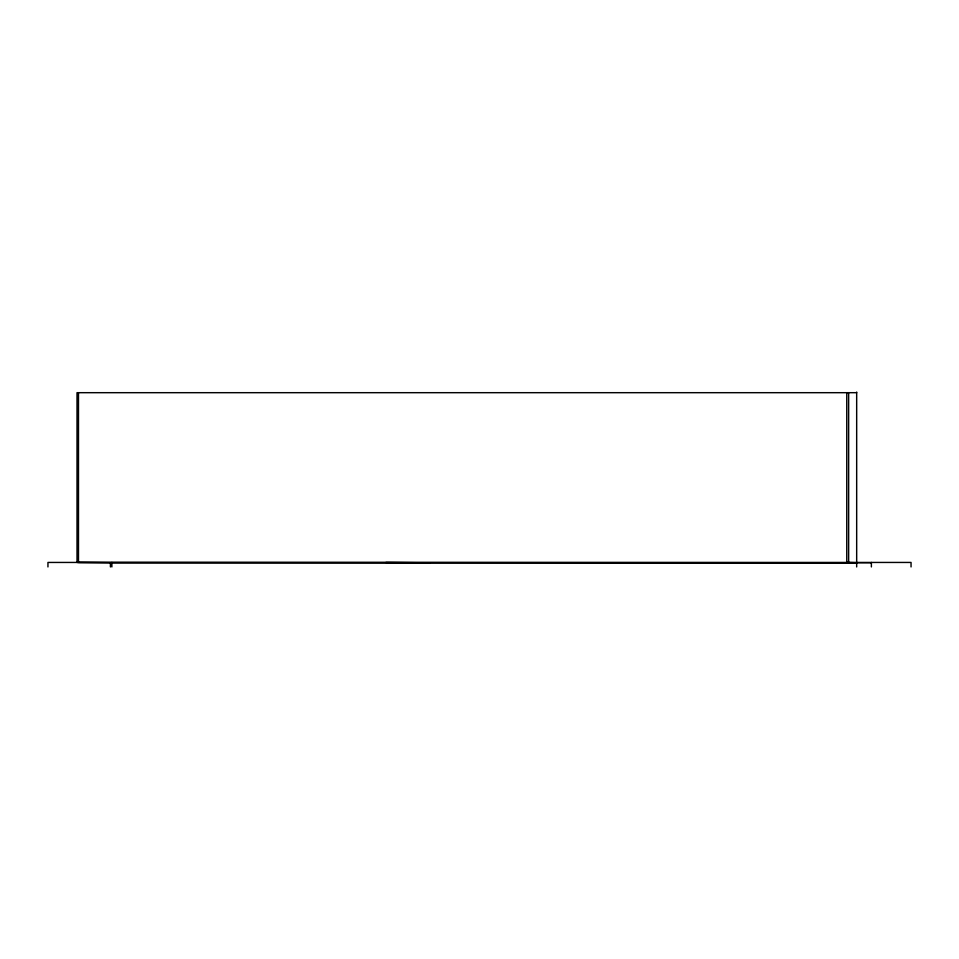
<?xml version="1.0" encoding="UTF-8"?>
<svg xmlns="http://www.w3.org/2000/svg" width="959" height="959" viewBox="0 0 959 959"><rect width="100%" height="100%" fill="white"/><g stroke="black" fill="none" stroke-linecap="round" stroke-linejoin="round"><path stroke-width="1.44" d="M856.675 392.687L77.02 392.687L77.02 562.442L111.879 562.753M871.383 562.753L110.417 562.753L110.417 566.937M385.89 562.453L429.596 562.825M911.05 566.937L911.05 562.442L47.95 562.442L47.95 566.937M871.383 562.442L871.383 566.937M856.675 392.063L856.675 566.937M848.643 392.687L848.643 562.442M846.761 392.687L846.761 562.442L856.675 562.753L78.482 562.442L78.482 392.687M111.879 562.442L111.879 566.937"/></g></svg>
